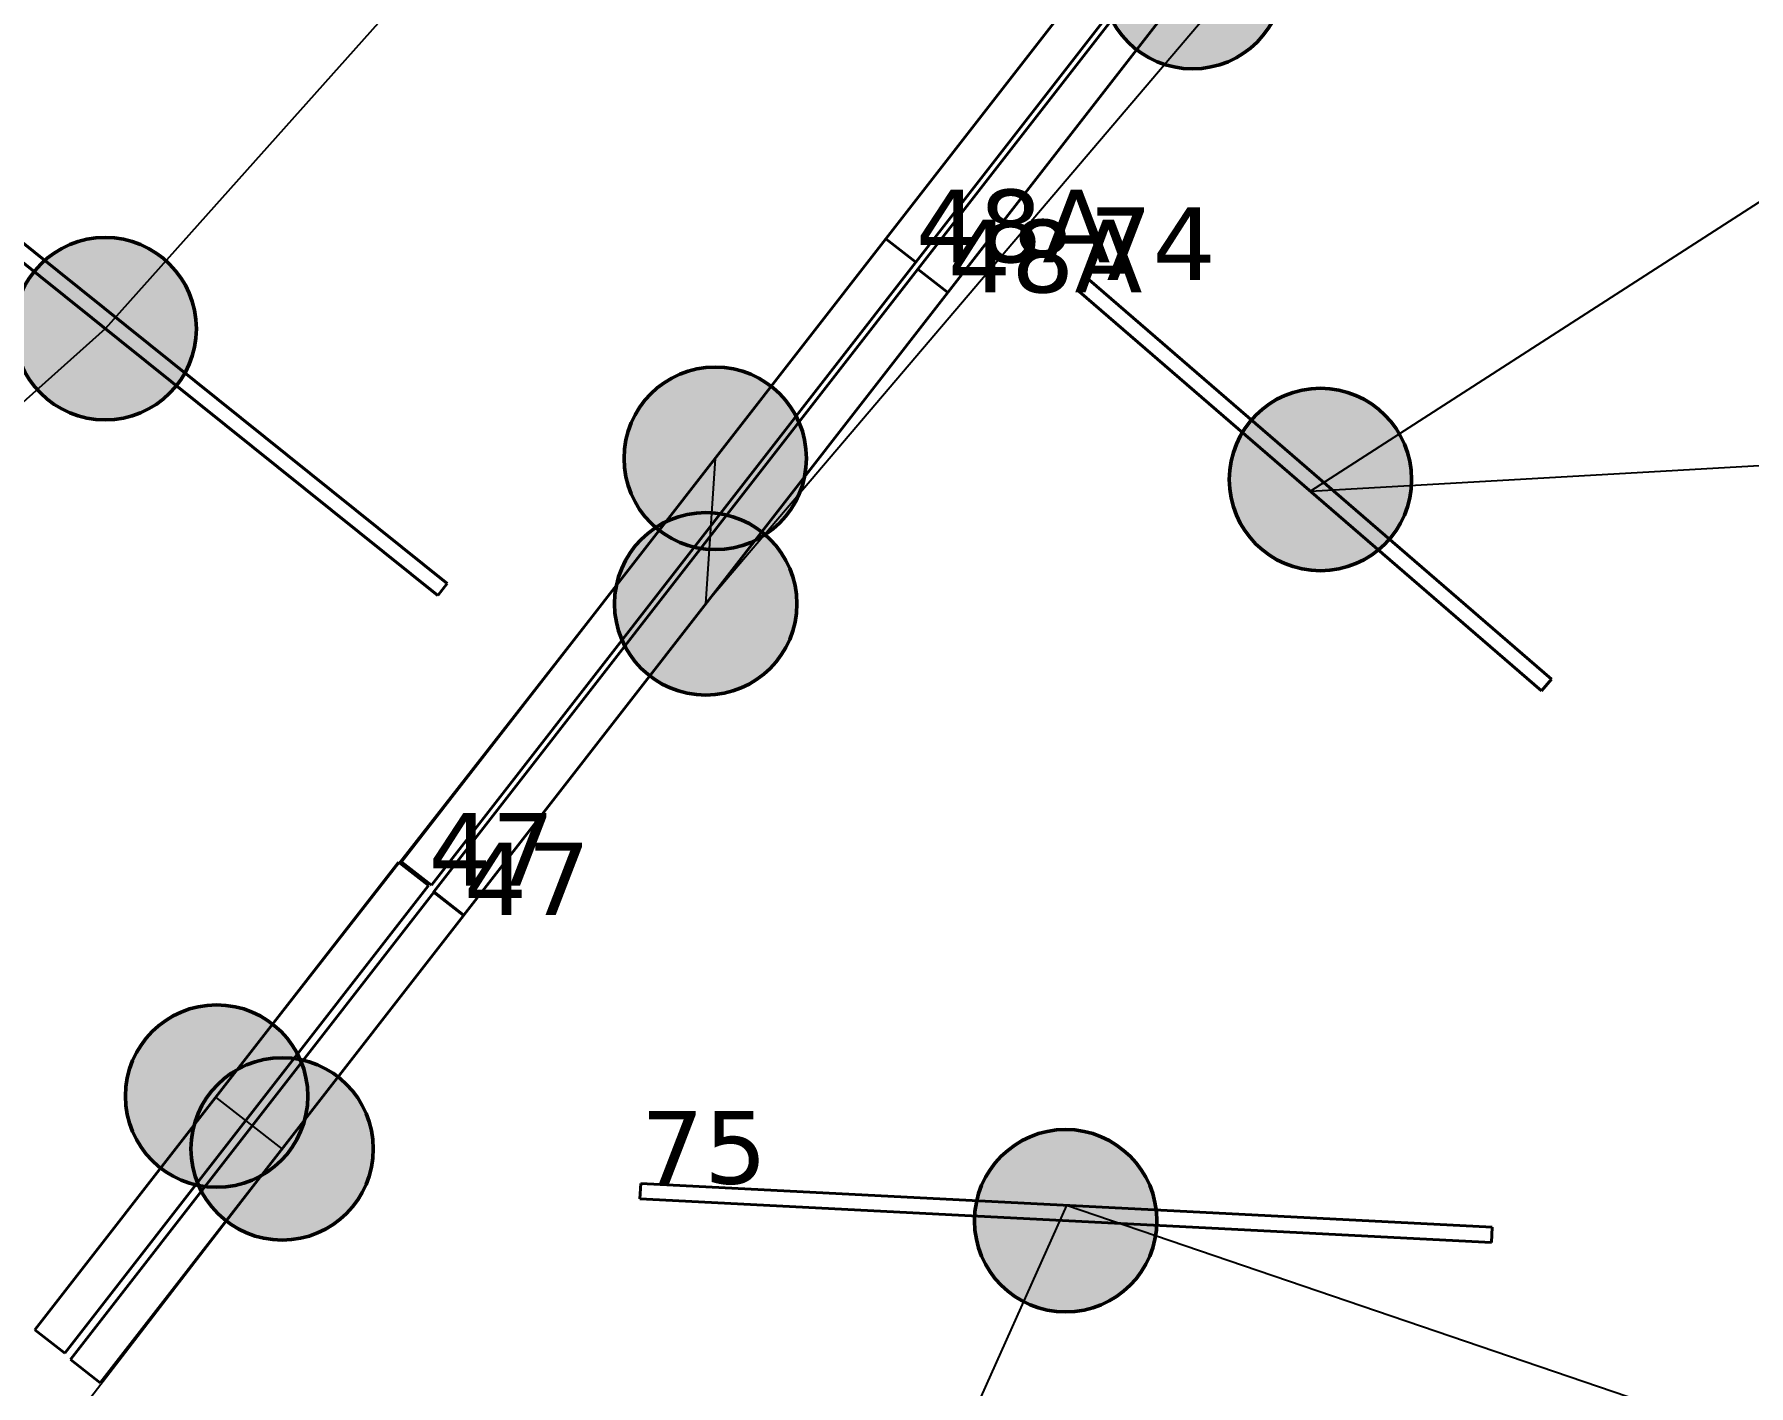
# Model space of a CAD drawing. Header units: millimetres. Extents: x -243740 to 150609, y -473655 to -165121.
# Drawn here: x 56825 to 61080, y -346214 to -342861 of the extents above; entities that cross this region are included whole.
import ezdxf

# ---------------------------------------------------------------- set-up
doc = ezdxf.new("R2010")
doc.units = ezdxf.units.MM
doc.layers.add('_Гр.ЩД-1C.10.4.I7.7', color=6, linetype='Continuous')
for name, color, linetype, lineweight in [('_освещение_dali', 3, 'Continuous', 50), ('DLX_FL1_LUM 122', 1, 'Continuous', 40), ('DLX_FL1_LUM 222', 5, 'Continuous', 40), ('DLX_LUM 12', 5, 'Continuous', 40), ('DLX_LUM 17', 5, 'Continuous', 40), ('DLX_LUM 4', 5, 'Continuous', 40)]:
    doc.layers.add(name, color=color, linetype=linetype, lineweight=lineweight)
doc.styles.add('TableTextStyle', font='')
doc.styles.get('TableTextStyle').set_extended_font_data('VERDANA.TTF')
doc.linetypes.add('Truba', pattern='A,3e-05,[4,MSH_7,S=1,R=0,X=0,Y=0],-3.022072', length=3.022102)

# ---------------------------------------------------------------- blocks, each defined once
blk = doc.blocks.new('A$Caabd1818')
at = {"layer": 'DLX_FL1_LUM 122'}
for points in [[(53766.3, 52607.5, 0), (54968.5, 54153, 0)], [(54968.5, 54153, 0), (53766.3, 52607.5, 0)], [(54968.5, 54153, 0), (53766.3, 52607.5, 0)], [(53766.3, 52607.5, 0), (54968.5, 54153, 0)], [(54968.5, 54153, 0), (54968.5, 54153, 0)], [(54968.5, 54153, 0), (55042.7, 54095.3, 0)], [(55042.7, 54095.3, 0), (54968.5, 54153, 0)], [(54968.5, 54153, 0), (54968.5, 54153, 0)], [(55042.7, 54095.3, 0), (54968.5, 54153, 0)], [(54968.5, 54153, 0), (55042.7, 54095.3, 0)], [(55042.7, 54095.3, 0), (53840.5, 52549.8, 0)], [(53840.5, 52549.8, 0), (55042.7, 54095.3, 0)], [(53840.5, 52549.8, 0), (55042.7, 54095.3, 0)], [(55042.7, 54095.3, 0), (53840.5, 52549.8, 0)], [(55042.7, 54095.3, 0), (55042.7, 54095.3, 0)], [(55042.7, 54095.3, 0), (55042.7, 54095.3, 0)], [(53846, 52532.7, 0), (55048.2, 54078.2, 0)], [(55048.2, 54078.2, 0), (53846, 52532.7, 0)], [(55048.2, 54078.2, 0), (53846, 52532.7, 0)], [(53846, 52532.7, 0), (55048.2, 54078.2, 0)], [(55048.2, 54078.2, 0), (55048.2, 54078.2, 0)], [(55048.2, 54078.2, 0), (55122.4, 54020.4, 0)], [(55122.4, 54020.4, 0), (55048.2, 54078.2, 0)], [(55048.2, 54078.2, 0), (55048.2, 54078.2, 0)], [(55122.4, 54020.4, 0), (55048.2, 54078.2, 0)], [(55048.2, 54078.2, 0), (55122.4, 54020.4, 0)], [(55122.4, 54020.4, 0), (53920.2, 52475, 0)], [(53920.2, 52475, 0), (55122.4, 54020.4, 0)], [(53920.2, 52475, 0), (55122.4, 54020.4, 0)], [(55122.4, 54020.4, 0), (53920.2, 52475, 0)], [(55122.4, 54020.4, 0), (55122.4, 54020.4, 0)], [(55122.4, 54020.4, 0), (55122.4, 54020.4, 0)], [(53840.5, 52549.8, 0), (53766.3, 52607.5, 0)], [(53766.3, 52607.5, 0), (53766.3, 52607.5, 0)], [(53766.3, 52607.5, 0), (53840.5, 52549.8, 0)], [(53766.3, 52607.5, 0), (53766.3, 52607.5, 0)], [(53766.3, 52607.5, 0), (53840.5, 52549.8, 0)], [(53840.5, 52549.8, 0), (53766.3, 52607.5, 0)], [(53840.5, 52549.8, 0), (53840.5, 52549.8, 0)], [(53840.5, 52549.8, 0), (53840.5, 52549.8, 0)], [(53920.2, 52475, 0), (53846, 52532.7, 0)], [(53846, 52532.7, 0), (53846, 52532.7, 0)], [(53846, 52532.7, 0), (53920.2, 52475, 0)], [(53846, 52532.7, 0), (53846, 52532.7, 0)], [(53846, 52532.7, 0), (53920.2, 52475, 0)], [(53920.2, 52475, 0), (53846, 52532.7, 0)], [(53920.2, 52475, 0), (53920.2, 52475, 0)], [(53920.2, 52475, 0), (53920.2, 52475, 0)]]:
    blk.add_polyline3d(points, dxfattribs=at)
at = {"layer": 'DLX_FL1_LUM 222'}
for points in [[(54968.5, 54153, 0), (56170.7, 55698.5, 0)], [(56170.7, 55698.5, 0), (54968.5, 54153, 0)], [(56170.7, 55698.5, 0), (54968.5, 54153, 0)], [(54968.5, 54153, 0), (56170.7, 55698.5, 0)], [(56244.9, 55640.8, 0), (55042.7, 54095.3, 0)], [(55042.7, 54095.3, 0), (56244.9, 55640.8, 0)], [(55042.7, 54095.3, 0), (56244.9, 55640.8, 0)], [(56244.9, 55640.8, 0), (55042.7, 54095.3, 0)], [(55048.2, 54078.2, 0), (56250.3, 55623.6, 0)], [(56250.3, 55623.6, 0), (55048.2, 54078.2, 0)], [(56250.3, 55623.6, 0), (55048.2, 54078.2, 0)], [(55048.2, 54078.2, 0), (56250.3, 55623.6, 0)], [(56324.5, 55565.9, 0), (55122.3, 54020.4, 0)], [(55122.3, 54020.4, 0), (56324.5, 55565.9, 0)], [(55122.3, 54020.4, 0), (56324.5, 55565.9, 0)], [(56324.5, 55565.9, 0), (55122.3, 54020.4, 0)], [(55042.7, 54095.3, 0), (54968.5, 54153, 0)], [(54968.5, 54153, 0), (54968.5, 54153, 0)], [(54968.5, 54153, 0), (55042.7, 54095.3, 0)], [(54968.5, 54153, 0), (54968.5, 54153, 0)], [(54968.5, 54153, 0), (55042.7, 54095.3, 0)], [(55042.7, 54095.3, 0), (54968.5, 54153, 0)], [(55042.7, 54095.3, 0), (55042.7, 54095.3, 0)], [(55042.7, 54095.3, 0), (55042.7, 54095.3, 0)], [(55122.3, 54020.4, 0), (55048.2, 54078.2, 0)], [(55048.2, 54078.2, 0), (55048.2, 54078.2, 0)], [(55048.2, 54078.2, 0), (55122.3, 54020.4, 0)], [(55048.2, 54078.2, 0), (55048.2, 54078.2, 0)], [(55048.2, 54078.2, 0), (55122.3, 54020.4, 0)], [(55122.3, 54020.4, 0), (55048.2, 54078.2, 0)], [(55122.3, 54020.4, 0), (55122.3, 54020.4, 0)], [(55122.3, 54020.4, 0), (55122.3, 54020.4, 0)]]:
    blk.add_polyline3d(points, dxfattribs=at)
at = {"layer": 'DLX_LUM 12'}
for points in [[(55448.5, 54022.7, 0), (55473.3, 54051.4, 0)], [(55473.3, 54051.4, 0), (55448.5, 54022.7, 0)], [(55473.3, 54051.4, 0), (55448.5, 54022.7, 0)], [(55448.5, 54022.7, 0), (55473.3, 54051.4, 0)], [(55473.3, 54051.4, 0), (55473.3, 54051.4, 0)], [(55473.3, 54051.4, 0), (56620.8, 53060.7, 0)], [(56620.8, 53060.7, 0), (55473.3, 54051.4, 0)], [(55473.3, 54051.4, 0), (55473.3, 54051.4, 0)], [(56620.8, 53060.7, 0), (55473.3, 54051.4, 0)], [(55473.3, 54051.4, 0), (56620.8, 53060.7, 0)], [(56596, 53032, 0), (55448.5, 54022.7, 0)], [(55448.5, 54022.7, 0), (55448.5, 54022.7, 0)], [(55448.5, 54022.7, 0), (56596, 53032, 0)], [(55448.5, 54022.7, 0), (55448.5, 54022.7, 0)], [(55448.5, 54022.7, 0), (56596, 53032, 0)], [(56596, 53032, 0), (55448.5, 54022.7, 0)], [(56620.8, 53060.7, 0), (56596, 53032, 0)], [(56596, 53032, 0), (56620.8, 53060.7, 0)], [(56596, 53032, 0), (56620.8, 53060.7, 0)], [(56620.8, 53060.7, 0), (56596, 53032, 0)], [(56596, 53032, 0), (56596, 53032, 0)], [(56596, 53032, 0), (56596, 53032, 0)], [(56620.8, 53060.7, 0), (56620.8, 53060.7, 0)], [(56620.8, 53060.7, 0), (56620.8, 53060.7, 0)]]:
    blk.add_polyline3d(points, dxfattribs=at)
at = {"layer": 'DLX_LUM 17'}
for points in [[(52229.2, 54621.7, 0), (53880, 53298, 0)], [(53880, 53298, 0), (52229.2, 54621.7, 0)], [(53880, 53298, 0), (52229.2, 54621.7, 0)], [(52229.2, 54621.7, 0), (53880, 53298, 0)], [(53856.2, 53268.4, 0), (52205.4, 54592.1, 0)], [(52205.4, 54592.1, 0), (53856.2, 53268.4, 0)], [(52205.4, 54592.1, 0), (53856.2, 53268.4, 0)], [(53856.2, 53268.4, 0), (52205.4, 54592.1, 0)], [(53880, 53298, 0), (53856.2, 53268.4, 0)], [(53856.2, 53268.4, 0), (53880, 53298, 0)], [(53856.2, 53268.4, 0), (53880, 53298, 0)], [(53880, 53298, 0), (53856.2, 53268.4, 0)], [(53880, 53298, 0), (53880, 53298, 0)], [(53880, 53298, 0), (53880, 53298, 0)], [(53856.2, 53268.4, 0), (53856.2, 53268.4, 0)], [(53856.2, 53268.4, 0), (53856.2, 53268.4, 0)], [(54358.2, 51771.5, 0), (54360.1, 51809.4, 0)], [(54360.1, 51809.4, 0), (54358.2, 51771.5, 0)], [(54360.1, 51809.4, 0), (54358.2, 51771.5, 0)], [(54358.2, 51771.5, 0), (54360.1, 51809.4, 0)], [(54360.1, 51809.4, 0), (54360.1, 51809.4, 0)], [(54360.1, 51809.4, 0), (56473.4, 51701.2, 0)], [(56473.4, 51701.2, 0), (54360.1, 51809.4, 0)], [(54360.1, 51809.4, 0), (54360.1, 51809.4, 0)], [(56473.4, 51701.2, 0), (54360.1, 51809.4, 0)], [(54360.1, 51809.4, 0), (56473.4, 51701.2, 0)], [(56471.4, 51663.3, 0), (54358.2, 51771.5, 0)], [(54358.2, 51771.5, 0), (54358.2, 51771.5, 0)], [(54358.2, 51771.5, 0), (56471.4, 51663.3, 0)], [(54358.2, 51771.5, 0), (54358.2, 51771.5, 0)], [(54358.2, 51771.5, 0), (56471.4, 51663.3, 0)], [(56471.4, 51663.3, 0), (54358.2, 51771.5, 0)], [(56473.4, 51701.2, 0), (56471.4, 51663.3, 0)], [(56471.4, 51663.3, 0), (56473.4, 51701.2, 0)], [(56471.4, 51663.3, 0), (56473.4, 51701.2, 0)], [(56473.4, 51701.2, 0), (56471.4, 51663.3, 0)], [(56473.4, 51701.2, 0), (56473.4, 51701.2, 0)], [(56473.4, 51701.2, 0), (56473.4, 51701.2, 0)], [(56471.4, 51663.3, 0), (56471.4, 51663.3, 0)], [(56471.4, 51663.3, 0), (56471.4, 51663.3, 0)]]:
    blk.add_polyline3d(points, dxfattribs=at)
at = {"layer": 'DLX_LUM 4'}
for points in [[(52856.1, 51446.5, 0), (53758.8, 52606.7, 0)], [(53758.8, 52606.7, 0), (52856.1, 51446.5, 0)], [(53758.8, 52606.7, 0), (52856.1, 51446.5, 0)], [(52856.1, 51446.5, 0), (53758.8, 52606.7, 0)], [(53758.8, 52606.7, 0), (53758.8, 52606.7, 0)], [(53758.8, 52606.7, 0), (53833, 52549, 0)], [(53833, 52549, 0), (53758.8, 52606.7, 0)], [(53758.8, 52606.7, 0), (53758.8, 52606.7, 0)], [(53833, 52549, 0), (53758.8, 52606.7, 0)], [(53758.8, 52606.7, 0), (53833, 52549, 0)], [(53833, 52549, 0), (52930.3, 51388.7, 0)], [(52930.3, 51388.7, 0), (53833, 52549, 0)], [(52930.3, 51388.7, 0), (53833, 52549, 0)], [(53833, 52549, 0), (52930.3, 51388.7, 0)], [(52944.5, 51373.2, 0), (53847.2, 52533.4, 0)], [(53847.2, 52533.4, 0), (52944.5, 51373.2, 0)], [(53847.2, 52533.4, 0), (52944.5, 51373.2, 0)], [(52944.5, 51373.2, 0), (53847.2, 52533.4, 0)], [(53833, 52549, 0), (53833, 52549, 0)], [(53833, 52549, 0), (53833, 52549, 0)], [(53847.2, 52533.4, 0), (53847.2, 52533.4, 0)], [(53847.2, 52533.4, 0), (53921.4, 52475.7, 0)], [(53921.4, 52475.7, 0), (53847.2, 52533.4, 0)], [(53847.2, 52533.4, 0), (53847.2, 52533.4, 0)], [(53921.4, 52475.7, 0), (53847.2, 52533.4, 0)], [(53847.2, 52533.4, 0), (53921.4, 52475.7, 0)], [(53921.4, 52475.7, 0), (53018.7, 51315.5, 0)], [(53018.7, 51315.5, 0), (53921.4, 52475.7, 0)], [(53018.7, 51315.5, 0), (53921.4, 52475.7, 0)], [(53921.4, 52475.7, 0), (53018.7, 51315.5, 0)], [(53921.4, 52475.7, 0), (53921.4, 52475.7, 0)], [(53921.4, 52475.7, 0), (53921.4, 52475.7, 0)], [(52856.1, 51446.5, 0), (52856.1, 51446.5, 0)], [(52930.3, 51388.7, 0), (52856.1, 51446.5, 0)], [(52856.1, 51446.5, 0), (52856.1, 51446.5, 0)], [(52856.1, 51446.5, 0), (52930.3, 51388.7, 0)], [(52856.1, 51446.5, 0), (52930.3, 51388.7, 0)], [(52930.3, 51388.7, 0), (52856.1, 51446.5, 0)], [(52930.3, 51388.7, 0), (52930.3, 51388.7, 0)], [(52930.3, 51388.7, 0), (52930.3, 51388.7, 0)], [(52944.5, 51373.2, 0), (52944.5, 51373.2, 0)], [(53018.7, 51315.5, 0), (52944.5, 51373.2, 0)], [(52944.5, 51373.2, 0), (52944.5, 51373.2, 0)], [(52944.5, 51373.2, 0), (53018.7, 51315.5, 0)], [(52944.5, 51373.2, 0), (53018.7, 51315.5, 0)], [(53018.7, 51315.5, 0), (52944.5, 51373.2, 0)], [(53018.7, 51315.5, 0), (53018.7, 51315.5, 0)], [(53018.7, 51315.5, 0), (53018.7, 51315.5, 0)]]:
    blk.add_polyline3d(points, dxfattribs=at)
blk = doc.blocks.new('A$Cab2378fa')
at = {"lineweight": 25, "true_color": 0xfff5f5}
h = blk.add_hatch(color=7, dxfattribs=at)
h.dxf.hatch_style = 1
h.paths.add_polyline_path([(0, 0), (-141.6, -170.3, 0.174923), (3, -222.4, 0.197808), (162.3, -156.8)])
h.paths.add_polyline_path([(-163.2, 157.6), (0, 0), (147.8, 177.8, 0.175398), (3, 230.2, 0.209014)])
at = {"lineweight": 25}
h = blk.add_hatch(color=0, dxfattribs=at)
h.paths.add_polyline_path([(162.3, -156.8, 0.442338), (147.8, 177.8), (0, 0)])
h.paths.add_polyline_path([(-141.6, -170.3), (0, 0), (-163.2, 157.6, 0.430096)])
blk.add_circle((3, 3.9), 226.3)

msp = doc.modelspace()

# ---------------------------------------------------------------- linework, layer by layer
at = {"layer": '_Гр.ЩД-1C.10.4.I7.7', "ltscale": 100}
for points in [[(58924, -336804.7), (60276.6, -337744.6), (62980.9, -337153.5), (63151.6, -337302.2), (61591.5, -338020.8), (61753.8, -337717.9), (59648.5, -338686.4), (59648.5, -338914.6), (59578, -340559.3), (58356, -342074.1), (57000.5, -343591.5), (53338.5, -346865)], [(55914.2, -347603.6), (57439.7, -345626.2), (57275, -345498), (58514.8, -343913.1), (58490.9, -344274.1), (59761.1, -342781.5), (59538.3, -342561.5), (62472.3, -342397.2), (59991.9, -343994.5), (61816, -343890.5), (63332.7, -345087.8), (64719.7, -346850.5)], [(62723.9, -346904), (59386.4, -345766.5), (58337.6, -348108.2)]]:
    msp.add_lwpolyline(points, dxfattribs=at)

# ---------------------------------------------------------------- block references
at = {"layer": '_освещение_dali', "color": 5, "ltscale": 100}
for p in [(59696.4, -342724.5), (56997.5, -343595.4), (60013.8, -343969.6), (57274.2, -345499.1), (57436.8, -345630.1), (59381.5, -345808.3)]:
    msp.add_blockref('A$Cab2378fa', p, dxfattribs=at)
at = {"layer": '_освещение_dali', "color": 1, "ltscale": 100}
for p in [(58511.8, -343917), (58488, -344278)]:
    msp.add_blockref('A$Cab2378fa', p, dxfattribs=at)
at = {"layer": 'Defpoints', "linetype": 'Truba', "ltscale": 100}
msp.add_blockref('A$Caabd1818', (3969.7, -397521.8), dxfattribs=at)

# ---------------------------------------------------------------- texts
at = {"layer": '_освещение_dali', "color": 151, "true_color": 0x94b7dc, "style": 'TableTextStyle'}
for s, p in [('48А', (59012.4, -343426.5)), ('74', (59443, -343470.3)), ('48А', (59092, -343501.3)), ('47', (57802.6, -344972.8)), ('47', (57891, -345046.1)), ('75', (58329.8, -345712.4))]:
    msp.add_text(s, height=180, dxfattribs=at).set_placement(p)

doc.saveas('drawing.dxf')
